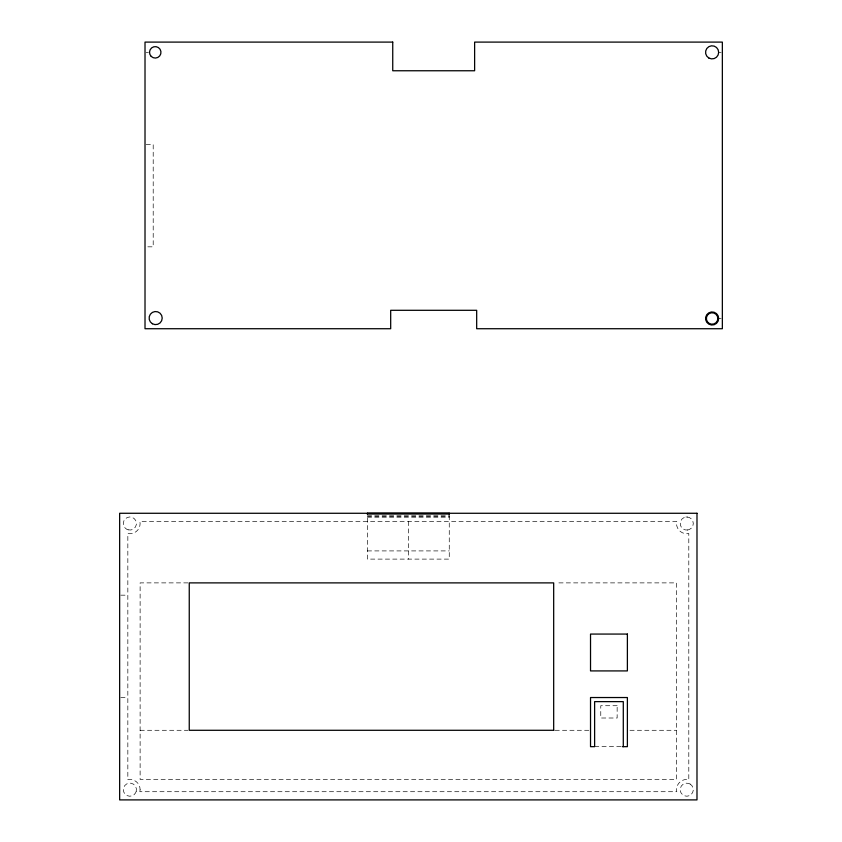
<?xml version="1.0" encoding="UTF-8"?>
<svg xmlns="http://www.w3.org/2000/svg" width="842" height="842" viewBox="0 0 842 842"><rect width="100%" height="100%" fill="white"/><g stroke="black" fill="none" stroke-linecap="round" stroke-linejoin="round"><path stroke-width="0.63" stroke-dasharray="4.21 3.16" d="M687.609 530.007L689.261 529.565A6.547 6.547 0 0 0 691.387 518.883A6.547 6.547 0 0 0 680.704 521.009L680.262 522.661A6.547 6.547 0 0 0 687.609 530.007L685.904 530.007M146.14 52.341L148.392 52.341M718.668 52.341L721.131 52.341M146.182 144.466L153.202 144.466L153.202 246.832L146.182 246.832M718.668 318.487L721.131 318.487M367.375 515.778L449.26 515.778M367.375 516.451L449.26 516.451M685.893 517.02L687.609 517.02M367.375 517.188L449.26 517.188M367.375 550.91L449.26 550.91M187.966 582.885L140.119 582.885L140.119 779.429L676.515 779.429L676.515 582.885L556.215 582.885M120.816 595.168L127.837 595.168M120.816 697.534L127.837 697.534M140.119 730.288L187.966 730.288M555.12 730.288L590.526 730.288M629.963 730.288L676.515 730.288M594.62 746.665L621.028 746.665M449.26 515.62L449.26 559.109L367.375 559.109L367.375 515.62M408.317 521.461L408.317 559.109M140.119 789.659L139.846 791.712L676.789 791.712L676.515 789.659A10.241 10.241 0 0 1 686.756 779.429L688.798 779.692L688.798 533.481L686.756 533.744A10.241 10.241 0 0 1 676.515 523.514L676.789 521.461L139.846 521.461L140.119 523.514A10.241 10.241 0 0 1 129.879 533.744L127.837 533.481L127.837 779.692L129.879 779.429A10.241 10.241 0 0 1 140.119 789.659M136.215 791.364L135.551 792.943A6.547 6.547 0 0 1 125.248 794.301A6.547 6.547 0 0 1 126.605 783.986L128.184 783.334A6.547 6.547 0 0 1 136.215 791.364M617.144 705.722L600.767 705.722L600.767 718.005L617.144 718.005L617.144 705.722M128.184 529.839L126.605 529.186A6.547 6.547 0 0 1 125.248 518.883A6.547 6.547 0 0 1 135.551 520.24L136.215 521.819A6.547 6.547 0 0 1 128.184 529.839M690.156 784.07L688.598 783.376A6.547 6.547 0 0 0 680.389 791.217L681.01 792.806A6.547 6.547 0 0 0 691.282 794.395A6.547 6.547 0 0 0 690.156 784.07"/><path stroke-width="1.26" d="M705.564 318.487L706.385 318.487M717.847 318.487A5.736 5.736 0 0 0 709.248 313.519A5.736 5.736 0 0 0 709.248 323.454A5.736 5.736 0 0 0 717.847 318.487L718.668 318.487A6.547 6.547 0 0 1 708.838 324.159A6.547 6.547 0 0 1 708.838 312.814A6.547 6.547 0 0 1 718.668 318.487M367.375 513.367L449.26 513.367M367.375 513.557L449.26 513.557M367.375 513.841L449.26 513.841M553.815 730.288L189.25 730.288L189.25 582.885L553.678 582.885L553.678 730.288M622.301 746.665L627.385 746.665L627.385 697.534L590.526 697.534L590.526 746.665L594.62 746.665L594.62 701.628L623.291 701.628L623.291 746.665M449.26 513.22L449.26 514.209M367.375 513.273L367.375 514.209M392.74 42.1L145.013 42.1L145.013 328.727L390.688 328.727L390.688 310.298L476.677 310.298L476.677 328.727L722.352 328.727L722.352 42.1L474.625 42.1L474.625 70.76L392.74 70.76L392.74 42.1M696.987 513.273L119.648 513.273L119.648 799.9L696.987 799.9L696.987 513.273M627.385 634.068L590.526 634.068L590.526 670.916L627.385 670.916L627.385 634.068M708.838 58.014A6.547 6.547 0 0 0 718.668 52.341A6.547 6.547 0 0 0 708.838 46.668A6.547 6.547 0 0 0 708.838 58.014M152.381 323.749A6.547 6.547 0 0 0 162.211 318.076A6.547 6.547 0 0 0 152.381 312.403A6.547 6.547 0 0 0 152.381 323.749M151.192 56.393A5.736 5.736 0 0 0 160.78 53.825A5.736 5.736 0 0 0 153.76 46.805A5.736 5.736 0 0 0 151.192 56.393"/></g></svg>
